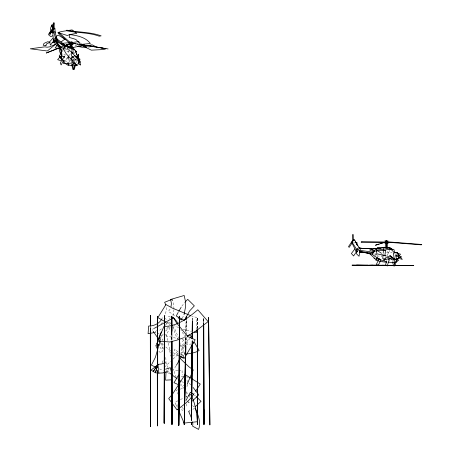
<?xml version="1.0" encoding="UTF-8"?>
<svg xmlns="http://www.w3.org/2000/svg" width="452" height="452" viewBox="0 0 452 452"><rect width="100%" height="100%" fill="white"/><g stroke="black" fill="none" stroke-linecap="round" stroke-linejoin="round"><path stroke-width="0.34" stroke-dasharray="2.26 1.69" d="M196.552 329.723L196.552 317.457L191.789 316.072M157.302 373.002L157.307 369.227M157.42 372.369L157.426 369.227M157.578 372.375L157.584 369.227M150.437 330.384L150.454 327.203M186.213 320.513L186.105 334.779M192.428 320.282L192.445 317.191L192.462 320.897M197.417 328.463L197.49 317.366L197.62 328.463M191.993 343.141L192.032 339.435M192.128 343.141L192.168 339.435M192.264 342.526L192.298 339.435M192.394 343.141L192.428 339.435M203.547 325.502L203.632 318.174L203.756 325.502M150.313 330.384L150.352 327.203M197.326 328.463L197.49 317.366L197.53 328.457M185.535 344.074L185.693 335.39M185.67 344.074L185.828 335.395M185.795 344.074L185.936 336.633M185.97 334.774L186.179 320.513L185.896 331.672M185.93 344.079L186.071 336.638M173.98 309.541L172.89 316.479M173.992 308.914L173.449 303.173L172.715 301.269M166.268 307.569L166.2 310.371L165.274 315.4M185.761 331.672L186.117 320.508M187.636 384.754L187.501 386.121L185.851 385.98M370.216 251.137L370.521 249.08M186.167 406.049L186.574 403.483M165.539 363.566L166.053 361.199L165.731 356.848M160.098 341.017L161.607 334.842L162.969 335.158M181.687 353.859L185.45 340.367L182.043 339.576M75.8 59.252L75.512 60.161L77.49 62.127M374.77 255.487L375.646 252.804M162.319 362.815L163.341 359.86M165.573 325.553L166.545 322.994M62.896 47.782L63.41 46.494M389.353 259.284L388.5 261.166L389.833 261.567M170.585 322.711L168.359 326.689M182.263 318.202L184.043 314.643M161.404 319.717L162.579 317.366L163.76 317.948M167.884 340.542L166.24 335.113L170.715 326.333M387.008 255.685L389.743 250.357M376.239 254.126L375.606 255.295L373.894 254.453M176.094 365.787L172.896 370.578M163.161 334.068L162.228 335.553L159.765 334.231M61.975 51.867L63.043 50.178M156.465 330.384L155.46 331.915L156.691 332.576M385.138 257.725L385.872 256.623M161.997 340.661L162.895 339.339L160.443 337.593M167.845 322.299L165.72 324.965M167.974 327.225L165.556 330.485M189.998 338.237C187.704 341.509 184.371 344.367 180.382 345.198M65.517 60.585L66.337 59.444M69.207 55.466L70.439 53.76M160.963 324.35L162.918 321.654M170.093 309.117L168.415 311.4L175.738 316.253M181.834 306.157L184.744 302.49M184.783 346.215L183.066 348.373L180.235 343.576M186.495 344.057L188.207 341.898L180.828 329.802M165.765 331.118L169.398 327.011M186.896 337.458L183.128 340.91L180.625 342.147M68.789 62.223L69.755 61.229M164.596 367.075L170.579 361.397M173.076 359.029L177.065 355.244L177.958 356.176M75.58 62.913L77.1 61.495M159.601 330.248L162.364 328.152M369.352 250.284L370.527 249.566M154.55 328.169L152.098 329.514L152.838 330.706M178.207 404.715L176.235 405.704L177.89 406.941M177.918 400.805L174.856 402.303L177.229 407.258M180.365 399.602L183.427 398.105M185.874 396.901L187.1 396.302M192.784 409.314L195.145 408.162M166.522 371.939L168.969 370.781L167.856 367.674M183.342 337.87L185.857 336.723M183.393 409.8L182.314 410.246L180.099 408.597M62.071 46.624L62.862 46.302M62.11 46.85L62.901 46.528M68.851 51.415L67.653 51.873L65.111 49.935M191.744 343.848L186.506 344.825M69.229 51.449L68.032 51.867L68.625 54.251M388.274 259.985L389.567 259.572M172.653 355.521L177.789 353.95M180.354 353.165L182.28 352.577L180.195 343.503M154.759 332.452L155.968 332.09M177.676 389.816L176.387 390.166L178.178 394.398M180.252 389.115L183.472 388.24M184.529 345.062L181.727 345.718L183.727 351.362M90.513 46.889L87.462 47.245M65.088 48.714L66.444 48.584M370.047 250.883L371.442 250.747M177.907 370.612L174.41 370.917L174.952 374.51L176.681 378.284M178.602 370.555L182.099 370.256L182.099 372.747L182.806 375.002M66.749 61.653L65.557 61.466M377.087 256.25L381.409 255.736L381.996 256.905M386.652 252.385L392.076 252.301M76.445 59.834L75.19 59.817L74.885 58.89M387.969 259.617L389.228 259.674M185.297 385.935L180.495 385.262M183.495 376.522L179.981 376.07M186.218 376.895L188.388 377.211M192.812 331.723L183.049 329.209M76.891 45.697L75.642 45.449L75.411 45.867L76.976 46.228M165.692 335.791L178.636 338.785M170.517 317.055L168.551 316.524L169.805 318.762M63.828 54.494L65.806 55.065M166.709 322.536L170.319 324.039M178.766 327.632L173.749 325.496M159.516 368.928L163.279 370.668M167.042 372.403L168.924 373.273M181.602 381.528L185.489 383.42M164.353 318.242L167.302 319.7M353.554 242.351L354.803 243.012M173.325 352.82L178.144 355.374M157.307 332.909L159.149 333.898M377.578 249.538L378.454 250.018M67.105 49.952L64.964 48.613M80.586 42.917L81.705 43.567M76.976 60.172L74.755 58.675M170.545 350.825L165.731 346.983M181.862 407.421L183.433 408.585M377.652 255.595L374.335 252.905M168.37 321.914L171.67 324.446M194.411 395.104L195.445 395.946M177.952 351.967L174.924 349.102L174.551 350.492L177.715 353.871M192.58 405.63L194.592 407.308M161.788 343.141L163.268 344.582M166.556 370.047L169.02 372.55M189.168 383.279L190.88 385.025M188.269 382.189L185.795 379.053M158.884 351.147L160.618 353.052L162.652 350.905L159.426 346.362M165.5 334.13L166.24 335.113M183.823 388.296L180.512 383.833M186.292 391.731L188.235 394.573M189.32 396.195L190.015 397.251M172.726 326.078L175.534 330.418L178.585 338.09M387.59 251.391L389.285 254.894M388.545 259.177L389.827 261.488M178.184 339.96L176.105 335.921L172.845 327.163M160.545 343.068L163.144 349.532M165.844 362.08L167.63 367.052M163.488 349.266L161.471 342.277M185.908 391.946L186.766 397.483M393.522 260.318L393.816 261.369M392.172 260.629L392.46 261.68M168.41 343.17L170.726 356.114M160.449 337.407L160.906 339.853M74.043 52.195L74.365 55.217M63.099 47.115L63.161 47.805M74.388 58.438L74.41 59.839M68.676 59.127L68.693 60.122M150.652 327.203L150.691 330.384M203.66 324.282L203.632 318.174L203.643 325.508M150.556 327.203L150.561 329.112M171.997 337.384L172.003 339.87M171.896 337.39L171.901 339.876M171.715 337.384L171.726 341.735M171.619 337.39L171.624 341.119"/><path stroke-width="0.68" d="M150.301 331.022L150.465 426.541L150.702 331.022M150.437 331.022L150.465 426.541L150.561 329.751M196.552 330.401L196.547 332.446L194.061 331.966M197.315 395.653L197.355 424.62L197.586 395.653M197.321 393.805L197.411 329.7M197.467 395.647L197.355 424.62L197.309 329.694M197.467 395.031L197.535 329.694M197.592 393.799L197.637 329.694M157.302 373.002L157.415 425.869L157.691 373.002M157.313 367.34L157.584 316.36L157.703 365.448M157.42 373.002L157.415 425.869L157.578 373.002M157.432 365.448L157.584 316.36L157.59 365.453M150.459 325.926L150.51 315.739L150.635 325.926M171.709 329.926L171.766 316.247L171.986 331.169M186.224 319.27L186.235 316.79L186.179 319.27M191.433 419.761L192.111 344.995M192.428 320.897L192.303 338.819M68.693 56.082L68.67 58.636M179.331 338.78L178.794 425.366L179.591 338.785M179.348 336.271L179.546 316.197L179.597 338.158M191.981 344.373L191.394 420.377M192.038 338.814L192.094 332.638M192.179 338.198L192.224 333.254M192.247 344.379L191.473 420.377M192.388 343.763L191.524 419.761M192.433 338.819L192.495 332.638M203.547 325.502L203.971 424.434L203.756 325.502M150.369 325.926L150.51 315.739L150.55 325.926M185.512 345.311L184.252 424.694L185.885 346.56M185.625 346.554L184.252 424.694L185.783 344.695M386.285 248.024L386.387 242.82M387.432 248.058L387.533 242.86M192.128 330.779L192.36 320.897M71.71 51.737L71.597 55.828L74.286 58.331M71.749 50.375L71.868 46.279L74.789 50.031M54.302 28.792L54.02 22.6L51.697 26.131L52.647 27.549L53.11 29.747M166.522 371.939L162.805 372.934L158.889 373.132L155.431 372.764L157.934 364.357L161.409 364.024L163.664 363.199M386.364 247.306L386.663 242.809L385.516 242.775L385.217 247.267M71.173 48.138L71.506 43.861L72.111 44.352L71.778 48.624M383.087 254.589L382.759 258.674L387.341 259.595M383.194 253.233L383.629 247.786L387.087 248.611L393.845 249.368L394.782 252.668M394.534 262.313L394.217 265.923L395.438 265.606L395.709 262.516M171.02 306.682L171.421 303.574L170.675 299.456L184.19 295.484L185.331 300.84L185.433 307.552L184.043 314.643M52.545 30.499L53.568 23.001L53.991 23.142L53.07 29.888M69.8 47.516L70.326 43.889L70.924 44.381L70.405 48.002M68.331 62.63L68.06 64.201L70.241 65.54L74.309 65.8M73.371 59.144L72.721 62.805L73.501 64.636L74.252 60.41M372.86 254.148L373.307 252.007L371.278 251.95M77.88 56.839L78.507 54.121L78.541 63.32L78.49 62.907M159.488 340.559L158.929 339.011L159.562 336.582M63.602 58.415L64.099 56.534L64.664 56.071L64.014 57.89M377.143 257.487L376.296 260.646L374.488 258.12L369.804 253.877M386.669 260.962L385.601 264.804L387.313 265.985L388.579 261.437M160.098 341.017L155.386 357.351L151.358 365.154L155.754 367.188M376.957 248.781L377.397 247.436L380.635 248.25M76.507 64.687L76.23 65.387L76.569 65.783L76.36 65.043M62.127 49.709L59.568 56.133L62.263 59.715M161.279 331.949L158.861 337.757L158.929 339.011M187.156 384.228L193.275 369.922L188.936 366.809L179.743 358.041M79.258 61.834L79.134 62.127L79.676 62.206M181.032 355.735L178.122 362.402L176.433 365.222M51.438 30.934L52.472 28.29L51.822 24.798L50.63 28.092L49.929 34.284L50.935 32.052M356.927 248.973L355.786 251.476L357.504 251.651M359.832 250.425L360.351 249.306L355.571 242.131M181.964 318.796L181.371 319.988L177.992 317.745M185.992 400.483L190.365 392.268L193.377 394.257M178.173 312.411L176.257 316.016L184.433 320.4L189.58 310.976L194.332 305.851L187.733 299.348L185.162 301.964M178.749 311.338L181.116 307.332M178.574 375.098L174.02 382.697L178.681 384.805M188.49 335.085L187.235 336.966M190.405 337.667L191.309 336.254L189.281 334.96M195.592 391.279L200.242 384.076L185.088 374.55L172.613 394.003L168.703 398.602L177.026 409.874C183.326 405.116 189.976 400.427 194.094 393.511M384.403 258.821L382.934 261.019L374.742 256.25L371.747 253.984L375.572 249.363L381.511 253.306M352.368 240.848L348.526 246.589L349.136 247.419L352.21 242.831M157.929 364.555L153.222 371.448L157.528 365.318M157.968 341.593L156.262 344.096L158.968 345.192L159.268 344.831M66.749 58.879L68.8 56.031M398.472 256.922L400.506 254.188L394.489 252.301M72.269 56.449L70.574 58.703L65.986 53.455L63.28 48.618L66.981 44.912L69.518 49.132M398.653 260.233L396.404 261.934M57.014 45.466L55.11 47.968L60.619 48.511M61.545 46.669L59.161 49.607L60.557 54.121M50.212 32.109L48.483 34.222L49.104 35.324L50.923 36.618L52.698 35.77M161.404 319.717C158.646 324.067 153.612 326.028 148.618 326.05L148.092 333.706L154.155 332.627M356.617 251.504L353.583 255.968L351.39 253.515L354.871 248.928M60.483 56.319L57.641 59.692L60.952 60.721M386.296 240.843L384.432 242.939L385.454 242.995M386.144 243.035L388.008 240.933L384.98 240.763L386.68 243.069L388.324 243.159L386.624 240.859M400.517 257.572L401.314 256.674L397.907 258.482L397.059 259.352M192.399 401.026L198.767 394.862L193.111 387.443M195.083 406.851L201.027 401.365L196.479 396.794M357.504 251.063L356.515 251.962L351.554 242.221L354.526 239.622L357.515 245.882M52.924 38.149L49.624 41.838L50.432 45.16L52.805 42.019L53.833 41.471M77.908 63.805L78.936 62.981M157.386 365.171L151.019 370.131L155.431 372.764L157.934 364.357L158.889 373.132M56.025 39.889L53.528 41.737L52.539 29.877L54.912 28.199L55.167 32.521M61.099 41.94L63.811 39.849L65.331 39.471L58.314 35.081L55.935 36.465M192.902 343.317L194.422 342.446L199.146 350.458C194.852 353.317 189.637 353.227 184.84 354.492L183.953 351.989M154.55 328.169L173.534 317.767L176.466 322.801L187.699 336.508L195.157 339.746L184.309 358.323L178.743 355.696M188.936 395.404L190.772 394.506C195.224 402.924 196.665 412.348 197.36 421.722L183.659 423.123L183.117 420.716L177.935 409.026M189.829 410.755L188.648 411.331L191.552 418.185M75.365 65.574L76.473 65.043L74.134 63.105M187.111 336.152L194.546 332.045L208.135 321.604L197.818 309.778C188.241 317.892 177.02 326.604 163.895 326.423L157.895 341.034L169.862 342L176.907 340.147L183.342 337.87M370.561 248.611L362.956 248.538L358.419 247.809M60.495 47.262L46.279 53.02L60.534 47.488M65.229 45.341L69.964 43.426M65.269 45.567L70.004 43.646M376.426 244.882L375.392 245.255L385.042 242.215M165.551 369.194L170.302 367.679L171.54 372.646L171.636 379.827L165.601 380.149L166.065 371.482M376.759 244.781L377.092 244.679M378.087 244.368L378.414 244.266M378.748 244.165L379.081 244.063M380.737 243.549L381.064 243.447M381.398 243.345L381.731 243.244M382.392 243.035L382.725 242.933M383.053 242.831L383.386 242.73M385.375 242.114L384.669 242.385M92.451 46.579L94.4 45.867L92.005 44.799L86.01 45.946L78.281 45.968M394.975 265.578L393.624 265.889L392.607 262.205M70.54 47.974L84.496 45.183L82.818 44.211M388.873 256.516L387.228 256.821L392.811 259.877L394.963 259.335L389.805 255.482L394.432 259.725L389.426 256.188M396.144 258.968L397.348 258.55L396.41 262.414L394.065 262.674L388.036 262.103M69.489 42.635L61.822 43.398M64.099 56.534L62.24 56.217M369.742 249.131L385.912 247.38M371.115 249.205L385.788 247.374M70.026 42.601L71.642 42.505M69.325 60.088L72.506 59.93M394.432 259.38L396.664 259.273L395.534 255.312M86.818 47.274L82.027 47.217L77.575 46.386M391.302 265.42L390.686 265.46L391.652 265.51M393.313 265.465L393.828 265.448L391.743 265.454M52.116 42.488L54.816 42.437M400.698 265.595L412.812 265.601L399.647 265.426M400.545 265.618L392.37 265.561M399.314 265.59L413.772 265.606L395.788 265.392M369.64 265.183L373.64 265.222M371.725 265.211L352.001 265.171L371.64 265.437M367.979 265.194L356.458 265.2L370.261 265.426M385.285 265.527L388.94 265.567M396.641 265.606L381.488 265.505M381.821 265.256L384.635 265.279M374.425 265.211L387.765 265.403M389.658 265.42L391.856 265.431M371.917 265.194L396.528 265.42L395.155 265.493L396.138 265.55M379.912 265.516L370.504 265.448M379.465 265.493L382.352 265.533M394.212 265.544L391.206 265.505M392.551 265.341L395.319 265.364M389.844 265.318L397.794 265.386M391.438 265.352L382.285 265.279M376.177 265.324L374.03 265.324L377.652 265.335M372.889 265.465L375.092 265.482M364.95 252.227L360.058 252.069M60.602 47.127C57.031 47.07 55.268 43.319 53.116 41.019L55.528 37.369L55.997 37.827M394.579 258.945L395.381 258.962M396.088 265.556L395.72 265.539M374.804 265.397L371.584 265.256L379.268 265.426M379.957 259.143L376.403 258.759M362.125 252.143L359.498 251.883M386.46 262.256L380.002 261.459L377.347 260.442L376.296 258.94M362.493 252.165L371.804 254.035M72.247 42.556L78.349 41.618L79.467 42.268M389.539 247.741L387.138 247.459M359.543 251.917L364.368 252.402L370.73 254.03M359.397 251.713C364.431 252.222 369.872 253.357 374.719 251.572L371.431 248.662L363.453 248.566L359.323 247.945M391.709 259.002L388.906 258.584L386.285 257.572L384.002 260.815L386.048 261.55M387.087 247.459L389.409 247.736L392.556 249.775L388.505 249.521L373.403 251.289L371.832 250.363M75.738 43.81L72.139 43.239L108.096 48.946M76.936 44.002L78.134 44.194M79.332 44.381L81.727 44.765M84.128 45.143L85.326 45.336M86.524 45.522L87.722 45.714M90.117 46.093L92.519 46.477M93.717 46.663L94.914 46.855M96.112 47.048L97.31 47.234M98.508 47.426L99.706 47.618M100.909 47.805L103.305 48.189M104.502 48.375L105.7 48.567M358.956 250.25L370.324 251.781M373.894 258.171L375.149 258.465M172.478 317.587L173.788 317.942L176.698 321.4L177.907 323.553M373.629 248.481L374.392 248.685M75.337 51.189L76.563 51.647C73.416 47.697 67.738 47.997 63.817 45.047M190.654 315.632L172.235 308.061L165.952 304.529L157.867 317.609L166.11 322.287M395.743 252.369L397.483 253.007L397.85 253.532M77.428 60.37L79.863 61.336L79.309 60.076M50.969 32.307L51.997 32.346L52.748 31.352L53.178 33.403M355.594 242.035L357.255 242.916L356.882 244.108L356.464 243.888M64.156 60.698L64.896 61.099M63.11 43.889L66.331 45.923M180.772 354.193L183.286 355.464L183.06 358.204L180.523 356.334M396.178 255.849L397.364 256.555L395.845 254.419M177.133 378.799L169.556 372.99M178.252 379.527L180.495 380.985M63.393 60.517L64.303 61.122M71.964 48.42L66.614 45.104M384.946 255.188L386.24 256.075M60.393 47.11L61.031 47.55M57.811 41.804L63.907 46.172L65.862 46.991L63.11 43.607L56.986 38.951M388.85 247.628L389.782 248.402M390.291 247.713L391.607 248.803M76.038 57.144L79.767 60.246L79.337 60.506L75.574 56.33M188.072 401.822L189.072 402.675M72.213 43.884L73.049 44.635L70.02 41.844L70.857 42.601M72.32 48.737L73.021 49.375L73.1 53.805L70.811 51.449L67.794 49.392L67.291 47.55M391.658 249.939L394.5 252.764M75.569 56.251L79.767 60.246L79.976 59.127L74.648 55.494L74.693 55.901M78.478 63.116L80.462 65.088L80.072 64.235L80.479 61.93L79.546 60.884M73.896 62.269L76.207 64.766L77.422 65.467L79.563 61.331L74.608 55.551L71.156 58.929L72.925 61.06M60.302 46.251L63.935 49.178L65.139 46.816L56.969 39.878L54.652 41.279L60.302 46.251L61.834 53.556L61.562 58.929L61.884 55.054L61.551 54.155M57.41 43.115L60.336 47.228L61.043 49.251L57.675 44.398M60.636 58.381L59.15 55.941C62.438 59.172 64.201 64.043 68.924 65.681L67.371 62.805M54.856 41.07L53.873 39.957L57.133 42.782M158.737 339.373L153.211 331.305M56.732 43.251L57.025 43.629M398.212 254.058L402.308 259.414L400.212 258.798L397.698 255.199M354.3 240.385L353.684 239.571L352.114 242.249L356.984 249.866M71.862 52.003L73.54 54.76M57.703 40.064L56.941 38.951M56.72 41.239L55.664 38.9L53.296 29.86L53.771 28.227L54.104 29.21M157.392 348.944L155.748 345.605L158.477 344.384L158.934 345.356M195.411 408.732C198.191 415.168 201.208 422.439 198.586 429.4L192.659 426.196L192.874 423.84L192.484 421.857M75.371 51.11L78.755 58.811M165.811 304.964L164.641 302.275L171.98 299.36L172.472 300.631M159.675 341.074L160.33 342.571M52.822 29.911L52.658 29.516L52.33 30.538L53.161 32.521M55.308 37.375L56.777 40.929M78.258 57.867L75.687 51.675M54.811 31.295L57.195 39.861M394.104 262.426L394.539 264.002M61.274 53.229L60.856 49.347M394.404 259.996L394.743 262.058L398.918 258.391L397.472 252.51L393.404 253.058L394.291 259.307M60.636 46.742L60.754 47.997M63.483 61.393L63.625 63.692L71.936 63.077L71.908 60.704M353.368 240.43L353.227 234.531L352.362 234.769L352.526 241.402M203.666 325.502L203.971 424.434L203.948 409.772M192.462 322.135L192.479 325.841M172.003 341.113L171.975 424.428L171.624 341.119M171.896 336.768L171.766 316.247L171.613 334.898M171.901 341.119L171.975 424.428L171.726 342.356M203.643 325.508L203.654 332.836M387.483 265.364A172.952 0.763 0.5 0 1 388.878 265.403M164.302 330.638L164.206 423.247L164.528 315.818L164.302 330.638M164.381 330.632L164.206 423.247L164.528 315.818L164.381 330.632M179.534 319.965L178.794 425.366L179.546 316.197L179.534 319.965M208.587 317.547L209.886 424.863L208.587 317.547M191.422 422.23L191.411 424.705L191.399 422.23M56.59 39.849L56.551 41.663L57.839 44.974L57.85 41.889L56.076 37.601L56.59 39.849M359.837 251.685L359.041 256.273L356.498 253.804L357.668 248.188L359.837 251.685M66.913 30.199L66.868 30.798C77.552 33.024 88.841 32.369 99.231 36.188L101.152 35.866C90.163 31.843 78.23 32.448 66.913 30.199M385.55 250.419L384.855 255.815L382.471 254.934L376.776 253.832L376.488 248.64L385.55 250.419M46.019 45.177L45.912 45.731L43.222 45.262C43.03 43.07 46.24 42.443 47.839 41.72L50.002 42.256L46.579 43.901L46.019 45.177M75.072 64.094L73.614 69.359L74.23 69.568L75.693 64.303L75.072 64.094M69.975 34.572L69.156 37.392L75.834 39.409L80.812 44.465L90.349 43.488C85.643 37.194 77.309 35.578 69.975 34.572M378.979 259.109L376.426 264.29L378.2 265.471L380.753 260.29L378.979 259.109M62.512 58.856L60.274 63.122L61.139 64.947L63.376 60.681L62.512 58.856M52.234 29.369L49.754 33.38L49.952 34.465L52.432 30.448L52.234 29.369M421.739 244.481L421.36 244.848L386.985 242.165L387.37 241.797L421.739 244.481M55.619 44.245L47.353 50.986L30.261 48.799L44.912 46.838L47.087 47.217L49.618 46.867L55.619 44.245M71.806 41.799L69.162 43.957L70.083 44.708L72.727 42.55L71.806 41.799M69.806 34.561L67.314 35.51L57.862 32.499L62.003 31.437L72.077 29.888L76.783 33.392L69.806 34.561M105.836 48.765L103.723 49.511L91.344 50.161L83.49 46.313L90.569 45.912L105.836 48.765M361.877 241.91L361.069 242.091L386.132 242.176L361.877 241.91M59.297 32.911L58.223 33.137L70.06 43.522L71.133 43.302L59.297 32.911M72.478 64.382L71.682 64.178L72.806 69.382L73.603 69.585L72.478 64.382"/></g></svg>
